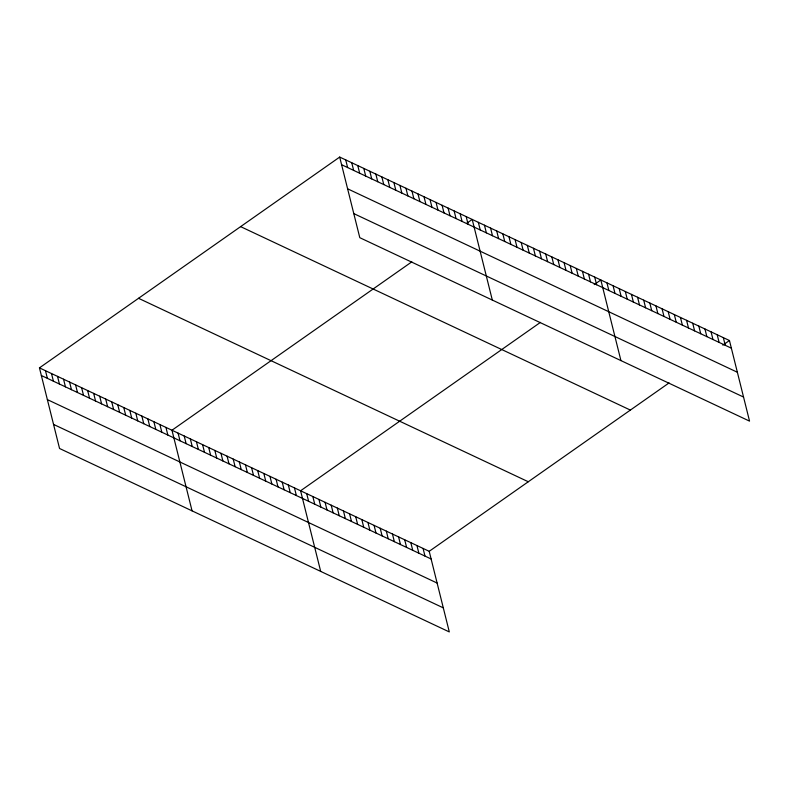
<?xml version="1.0" encoding="UTF-8"?>
<svg xmlns="http://www.w3.org/2000/svg" width="789" height="789" viewBox="0 0 789 789"><rect width="100%" height="100%" fill="white"/><g stroke="black" fill="none" stroke-linecap="round" stroke-linejoin="round"><path stroke-width="1.18" d="M39.45 367.871L429.206 551.314L449.306 631.93L59.55 448.487L39.45 367.871L339.694 157.07L729.45 340.513L749.55 421.129L359.794 237.686L339.694 157.07M411.819 261.84L171.963 430.242L192.062 510.858M466.546 223.415L472.207 219.441L492.316 300.057M540.435 322.376L300.589 490.778L320.689 571.394M594.225 284.612L600.833 279.977L620.933 360.593M429.206 551.314L669.062 382.921M722.842 345.158L729.45 340.513M341.598 164.723L731.354 348.166M347.604 188.798L737.36 372.25M353.788 213.602L743.544 397.054M240.615 226.63L630.372 410.083M138.529 298.301L528.285 481.754M41.353 375.515L431.11 558.967M47.36 399.599L437.116 583.051M53.544 424.403L443.3 607.855M723.326 337.633L725.229 345.286M717.201 334.753L719.104 342.406M711.076 331.863L712.98 339.517M704.952 328.983L706.855 336.637M698.827 326.104L700.731 333.757M692.703 323.224L694.606 330.867M686.578 320.334L688.481 327.987M680.453 317.454L682.357 325.107M674.329 314.574L676.232 322.228M668.204 311.685L670.108 319.338M662.079 308.805L663.983 316.458M655.955 305.925L657.858 313.578M649.83 303.035L651.734 310.688M643.706 300.155L645.609 307.809M637.581 297.275L639.484 304.929M631.456 294.396L633.36 302.039M625.332 291.506L627.235 299.159M619.207 288.626L621.111 296.279M613.083 285.746L614.986 293.4M606.958 282.856L608.861 290.51M594.709 277.097L596.612 284.75M588.584 274.217L590.488 281.86M582.46 271.327L584.363 278.981M576.335 268.447L578.238 276.101M570.21 265.568L572.114 273.221M564.086 262.678L565.989 270.331M557.961 259.798L559.865 267.451M551.836 256.918L553.74 264.571M545.712 254.028L547.615 261.682M539.587 251.149L541.491 258.802M533.463 248.269L535.366 255.922M527.338 245.389L529.241 253.032M521.213 242.499L523.117 250.152M515.089 239.619L516.992 247.273M508.964 236.739L510.868 244.393M502.84 233.85L504.743 241.503M496.715 230.97L498.618 238.623M490.59 228.09L492.494 235.743M484.456 225.2L486.369 232.854M478.331 222.32L480.245 229.974M466.191 216.6L468.094 224.254M460.165 213.77L462.068 221.423M454.139 210.929L456.052 218.583M448.113 208.099L450.026 215.752M442.096 205.268L444 212.912M436.07 202.428L437.974 210.081M430.044 199.597L431.958 207.251M424.018 196.757L425.932 204.41M418.002 193.926L419.906 201.58M411.976 191.086L413.88 198.739M405.95 188.255L407.864 195.909M399.934 185.415L401.838 193.068M393.908 182.584L395.812 190.238M387.882 179.744L389.786 187.397M381.856 176.914L383.77 184.567M375.84 174.073L377.744 181.726M369.814 171.243L371.718 178.896M363.788 168.412L365.692 176.055M357.762 165.572L359.676 173.225M351.746 162.741L353.65 170.385M345.72 159.901L347.624 167.554M423.082 548.434L424.985 556.087M416.957 545.554L418.86 553.207M410.832 542.664L412.736 550.318M404.708 539.784L406.611 547.438M398.583 536.905L400.487 544.558M392.458 534.015L394.362 541.668M386.334 531.135L388.237 538.788M380.209 528.255L382.113 535.909M374.085 525.375L375.988 533.019M367.96 522.486L369.863 530.139M361.835 519.606L363.739 527.259M355.711 516.726L357.614 524.379M349.586 513.836L351.49 521.49M343.462 510.956L345.365 518.61M337.337 508.077L339.24 515.73M331.212 505.187L333.116 512.84M325.088 502.307L326.991 509.96M318.963 499.427L320.867 507.08M312.838 496.547L314.742 504.201M306.714 493.658L308.617 501.311M294.465 487.898L296.368 495.551M288.34 485.008L290.244 492.661M282.215 482.128L284.119 489.782M276.091 479.248L277.994 486.902M269.966 476.369L271.87 484.012M263.842 473.479L265.745 481.132M257.717 470.599L259.62 478.252M251.592 467.719L253.496 475.373M245.468 464.829L247.371 472.483M239.343 461.95L241.247 469.603M233.219 459.07L235.122 466.723M227.094 456.18L228.997 463.833M220.969 453.3L222.873 460.954M214.845 450.42L216.748 458.074M208.72 447.541L210.624 455.184M202.586 444.651L204.499 452.304M196.461 441.771L198.374 449.424M190.336 438.891L192.25 446.544M184.212 436.001L186.125 443.655M178.087 433.122L180 440.775M165.946 427.401L167.85 435.055M159.92 424.571L161.824 432.224M153.894 421.73L155.808 429.384M147.868 418.9L149.782 426.553M141.852 416.059L143.756 423.713M135.826 413.229L137.73 420.882M129.8 410.398L131.714 418.042M123.774 407.558L125.688 415.211M117.758 404.727L119.662 412.371M111.732 401.887L113.636 409.54M105.706 399.056L107.62 406.71M99.68 396.216L101.594 403.869M93.664 393.386L95.568 401.039M87.638 390.545L89.542 398.198M81.612 387.715L83.526 395.368M75.586 384.874L77.5 392.527M69.57 382.044L71.474 389.697M63.544 379.203L65.448 386.857M57.518 376.373L59.431 384.026M51.492 373.532L53.405 381.186M45.476 370.702L47.379 378.355"/></g></svg>
